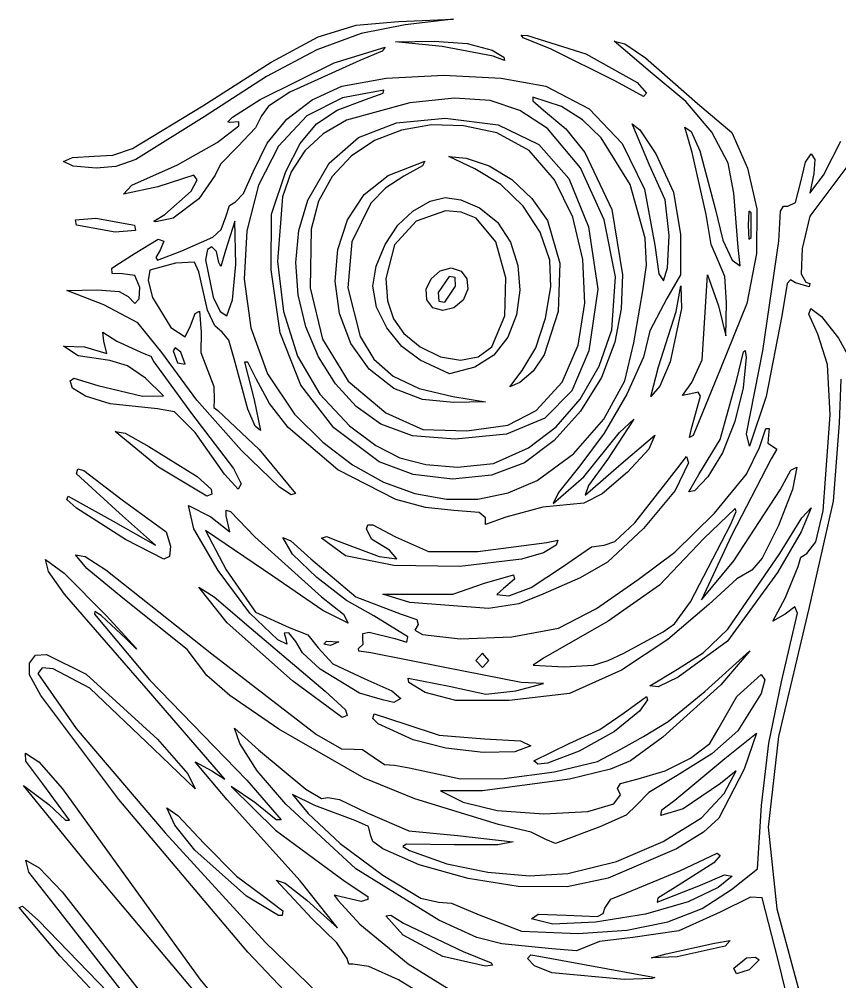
# Model space of a CAD drawing. Extents: x -2 to 143, y -75 to 57.
# Drawn here: x -1.61 to 23.59, y 26.97 to 56.51 of the extents above; entities that cross this region are included whole.
import ezdxf

# ---------------------------------------------------------------- set-up
doc = ezdxf.new("R2010")
doc.units = 0

msp = doc.modelspace()

# ---------------------------------------------------------------- linework, layer by layer
at = {"layer": 'Layer 1'}
for p, q in [((8.739884, 56.324197), (10.040385, 56.444499)), ((10.040385, 56.444499), (11.722495, 56.508513)), ((11.722495, 56.508513), (10.238275, 56.33254)), ((7.564566, 55.964339), (8.739884, 56.324197)), ((10.238275, 56.33254), (8.885635, 56.073011)), ((6.122408, 55.19594), (7.564566, 55.964339)), ((8.885635, 56.073011), (7.530485, 55.572766)), ((9.94175, 55.818253), (11.12912, 55.840491)), ((11.12912, 55.840491), (12.142098, 55.767828)), ((13.864754, 55.94296), (13.803303, 56.016391)), ((13.803303, 56.016391), (13.998375, 56.013472)), ((14.72524, 55.585862), (13.864754, 55.94296)), ((13.998375, 56.013472), (15.792347, 55.449121)), ((17.767505, 54.890439), (16.662525, 55.83773)), ((16.662525, 55.83773), (16.984358, 55.752209)), ((7.530485, 55.572766), (5.986492, 54.74655)), ((8.05904, 55.174521), (9.626152, 55.651684)), ((9.626152, 55.651684), (9.529134, 55.52657)), ((11.37239, 55.67241), (9.94175, 55.818253)), ((12.93907, 55.376031), (11.37239, 55.67241)), ((12.142098, 55.767828), (12.91018, 55.561898)), ((12.91018, 55.561898), (13.266495, 55.344211)), ((16.7042, 54.606), (14.72524, 55.585862)), ((16.984358, 55.752209), (17.621475, 55.325625)), ((9.529134, 55.52657), (8.853062, 55.242307)), ((12.939061, 55.37603), (12.93907, 55.376031)), ((13.28948, 55.24328), (12.939061, 55.37603)), ((13.266495, 55.344211), (13.28948, 55.24328)), ((15.792347, 55.449121), (17.362605, 54.570862)), ((17.621475, 55.325625), (19.217075, 53.91846)), ((4.021385, 53.850019), (6.122408, 55.19594)), ((5.785682, 54.041254), (8.05904, 55.174521)), ((8.853062, 55.242307), (6.699198, 54.273712)), ((5.986492, 54.74655), (4.067325, 53.50911)), ((8.29252, 54.44957), (9.657702, 54.70331)), ((9.657702, 54.70331), (11.425725, 54.787891)), ((11.425725, 54.787891), (13.193748, 54.70331)), ((13.193748, 54.70331), (14.55893, 54.44957)), ((18.856613, 53.984438), (17.767505, 54.890439)), ((7.380009, 54.034293), (8.29252, 54.44957)), ((14.55893, 54.44957), (15.887835, 53.763205)), ((16.7042, 54.605998), (16.7042, 54.606)), ((17.563373, 54.139495), (16.7042, 54.605998)), ((17.362605, 54.570862), (17.651543, 54.239953)), ((6.699198, 54.273712), (6.037984, 53.84345)), ((8.31562, 54.0957), (7.21595, 53.541864)), ((9.58387, 54.3347), (8.31562, 54.0957)), ((9.02102, 54.0455), (9.566055, 54.24365)), ((9.566055, 54.24365), (9.58387, 54.3347)), ((11.754967, 54.084811), (10.3832, 53.9427)), ((12.847237, 54.013987), (11.754967, 54.084811)), ((14.164016, 54.116916), (14.156748, 54.000551)), ((15.043631, 53.82751), (14.164016, 54.116916)), ((17.651543, 54.239953), (17.563373, 54.139495)), ((1.870572, 52.538194), (4.021385, 53.850019)), ((4.941453, 53.501124), (5.785682, 54.041254)), ((6.037984, 53.84345), (5.829342, 53.547537)), ((6.607651, 53.44419), (7.380009, 54.034293)), ((8.152583, 53.721133), (9.02102, 54.0455)), ((10.3832, 53.9427), (8.439137, 53.408125)), ((13.765639, 53.71057), (12.847237, 54.013987)), ((14.156748, 54.000551), (14.493061, 53.72084)), ((15.682095, 53.42432), (15.043631, 53.82751)), ((19.66132, 53.040658), (18.856613, 53.984438)), ((19.217075, 53.91846), (20.271185, 53.035491)), ((4.067325, 53.50911), (1.97099, 52.198906)), ((4.789014, 53.360275), (4.941453, 53.501124)), ((5.829342, 53.547537), (5.645274, 53.171019)), ((7.21595, 53.541864), (6.350208, 52.616748)), ((7.514174, 53.298338), (8.152583, 53.721133)), ((14.6158, 53.1549), (13.765639, 53.71057)), ((14.493061, 53.72084), (15.176386, 53.140418)), ((15.887835, 53.763205), (16.906118, 52.698167)), ((4.464816, 52.729472), (5.126654, 53.241402)), ((4.856987, 53.336407), (4.789014, 53.360275)), ((5.131732, 53.356017), (4.856987, 53.336407)), ((5.126654, 53.241402), (5.131732, 53.356017)), ((5.998795, 52.701784), (6.607651, 53.44419)), ((7.01662, 52.696723), (7.514174, 53.298338)), ((8.439137, 53.408125), (7.719289, 52.994859)), ((8.802995, 52.87755), (9.977048, 53.327653)), ((9.977048, 53.327653), (11.4688, 53.4687)), ((11.047012, 53.265744), (10.126274, 53.108849)), ((12.032383, 53.241804), (11.047012, 53.265744)), ((11.4688, 53.4687), (13.093481, 53.266909)), ((13.0577, 53.0242), (12.032383, 53.241804)), ((13.093481, 53.266909), (14.349925, 52.659134)), ((16.255428, 52.870215), (15.682095, 53.42432)), ((17.749086, 52.030976), (17.210358, 53.296546)), ((17.210358, 53.296546), (17.450118, 53.115279)), ((19.0581, 52.4146), (18.831365, 53.200893)), ((18.831365, 53.200893), (19.021408, 53.058507)), ((5.645274, 53.171019), (5.100764, 52.604273)), ((7.719289, 52.994859), (7.156671, 52.47125)), ((10.126274, 53.108849), (9.294854, 52.78395)), ((14.050642, 52.477903), (13.0577, 53.0242)), ((15.630697, 51.952633), (14.6158, 53.1549)), ((15.176386, 53.140418), (15.758093, 52.421424)), ((17.450118, 53.115279), (17.936311, 52.379862)), ((19.021408, 53.058507), (19.285911, 52.469116)), ((20.160002, 52.090524), (19.66132, 53.040658)), ((20.271185, 53.035491), (20.754973, 51.940511)), ((3.247046, 52.040562), (4.464816, 52.729472)), ((5.100764, 52.604273), (4.564425, 52.055518)), ((5.57679, 51.8296), (5.998795, 52.701784)), ((6.350208, 52.616748), (5.732251, 51.411768)), ((6.57075, 51.8359), (7.01662, 52.696723)), ((7.906682, 52.094597), (8.802995, 52.87755)), ((9.294854, 52.78395), (8.577437, 52.303876)), ((14.349925, 52.659134), (15.266972, 51.623572)), ((17.150211, 51.43744), (16.255428, 52.870215)), ((16.906118, 52.698167), (17.589064, 51.29038)), ((23.08651, 51.721511), (23.618328, 52.761751)), ((24.346169, 52.707002), (23.286199, 51.283522)), ((0.025926, 52.267797), (0.689805, 52.303079)), ((0.689805, 52.303079), (1.264049, 52.334856)), ((1.264049, 52.334856), (1.870572, 52.538194)), ((7.156671, 52.47125), (6.743117, 51.827528)), ((8.577437, 52.303876), (7.998709, 51.681456)), ((12.3778, 51.9192), (11.5797, 52.295063)), ((11.5797, 52.295063), (12.1184, 52.2408)), ((14.831939, 51.579383), (14.050642, 52.477903)), ((15.758093, 52.421424), (16.58592, 50.66766)), ((17.936311, 52.379862), (18.479777, 51.203408)), ((19.4823, 50.5191), (19.0581, 52.4146)), ((19.285911, 52.469116), (19.760486, 50.697773)), ((22.534614, 52.126055), (22.711867, 52.378501)), ((22.711867, 52.378501), (22.820613, 52.206778)), ((0.044362, 51.998505), (-0.250205, 52.137869)), ((-0.250205, 52.137869), (-0.2502, 52.137868)), ((-0.2502, 52.137868), (0.025926, 52.267797)), ((0.752575, 51.94054), (0.044362, 51.998505)), ((1.97099, 52.198906), (1.358055, 51.988409)), ((1.848917, 51.414617), (3.247046, 52.040562)), ((4.564425, 52.055518), (4.399998, 51.722254)), ((7.24815, 50.955), (7.906682, 52.094597)), ((9.71904, 51.7084), (10.845, 52.1524)), ((10.771355, 52.01356), (10.195715, 51.689784)), ((10.845, 52.1524), (10.771355, 52.01356)), ((12.1184, 52.2408), (12.825272, 52.010105)), ((12.825272, 52.010105), (13.513075, 51.585712)), ((18.225885, 50.967385), (17.749086, 52.030976)), ((20.331035, 51.165459), (20.160002, 52.090524)), ((22.388359, 51.519109), (22.534614, 52.126055)), ((22.820613, 52.206778), (22.792847, 51.77626)), ((1.358055, 51.988409), (0.752575, 51.94054)), ((3.750002, 51.72152), (2.643882, 51.368394)), ((3.850459, 51.575767), (3.750002, 51.72152)), ((4.399998, 51.722254), (3.905319, 50.994333)), ((5.276951, 51.160513), (5.57679, 51.8296)), ((6.134353, 50.5253), (6.57075, 51.8359)), ((6.743117, 51.827528), (6.470457, 51.053925)), ((8.984423, 51.133035), (9.71904, 51.7084)), ((13.180106, 51.437328), (12.3778, 51.9192)), ((16.353225, 50.350887), (15.630697, 51.952633)), ((20.754973, 51.940511), (21.042821, 50.692347)), ((22.792847, 51.77626), (22.674503, 51.174019)), ((22.674503, 51.174019), (23.08651, 51.721511)), ((1.590822, 51.144242), (1.848917, 51.414617)), ((3.666509, 51.231935), (3.850459, 51.575767)), ((5.732251, 51.411768), (5.375934, 50.018337)), ((7.998709, 51.681456), (7.583355, 50.929521)), ((10.195715, 51.689784), (9.643184, 51.334427)), ((13.8674, 50.767225), (13.180106, 51.437328)), ((13.513075, 51.585712), (14.125991, 51.010514)), ((15.387151, 50.430525), (14.831939, 51.579383)), ((15.266972, 51.623572), (15.87346, 50.13842)), ((17.614988, 49.785545), (17.150211, 51.43744)), ((22.229078, 50.888382), (22.388359, 51.519109)), ((2.643882, 51.368394), (1.590822, 51.144242)), ((2.85821, 50.5106), (3.666509, 51.231935)), ((5.02443, 50.9091), (5.276951, 51.160513)), ((8.469642, 50.35652), (8.984423, 51.133035)), ((9.643184, 51.334427), (9.190694, 50.867504)), ((17.589064, 51.29038), (17.91196, 49.57577)), ((18.479777, 51.203408), (18.694636, 49.897942)), ((20.464437, 49.505149), (20.331035, 51.165459)), ((23.286199, 51.283522), (22.667568, 50.462776)), ((3.905319, 50.994333), (3.115088, 50.407534)), ((4.849469, 50.79285), (5.02443, 50.9091)), ((6.470457, 51.053925), (6.31515, 49.078)), ((6.972682, 50.027338), (7.24815, 50.955)), ((7.583355, 50.929521), (7.35606, 50.0609)), ((9.190694, 50.867504), (8.606207, 49.674036)), ((10.47381, 50.62087), (11.005105, 50.924873)), ((11.005105, 50.924873), (11.468455, 51.039955)), ((11.468455, 51.039955), (11.945637, 50.970041)), ((11.945637, 50.970041), (12.51843, 50.71906)), ((14.125991, 51.010514), (14.6082, 50.3274)), ((18.349052, 49.871906), (18.225885, 50.967385)), ((21.990228, 50.77605), (22.229078, 50.888382)), ((4.73609, 50.4489), (4.849469, 50.79285)), ((6.12304, 48.8166), (6.134353, 50.5253)), ((10.018071, 50.18843), (10.47381, 50.62087)), ((11.481791, 50.627303), (10.58228, 50.313325)), ((11.959738, 50.589249), (11.481791, 50.627303)), ((12.4262, 50.401), (11.959738, 50.589249)), ((12.51843, 50.71906), (13.080754, 50.276656)), ((14.386994, 49.972809), (13.8674, 50.767225)), ((16.58592, 50.66766), (16.915069, 48.659428)), ((19.64065, 49.596487), (19.4823, 50.5191)), ((19.760486, 50.697773), (19.998578, 49.725135)), ((20.799283, 50.61726), (20.7727, 50.188506)), ((20.8632, 50.57175), (20.799283, 50.61726)), ((20.8632, 49.805262), (20.8632, 50.571751)), ((20.8632, 50.571751), (20.8632, 50.57175)), ((21.042821, 50.692347), (21.026635, 49.318621)), ((21.716279, 49.69255), (21.773458, 50.617677)), ((21.773458, 50.617677), (21.857653, 50.775933)), ((21.857653, 50.775933), (21.990228, 50.77605)), ((0.118932, 50.352512), (0.73935, 50.4008)), ((0.145662, 50.1885), (0.118932, 50.352512)), ((0.73935, 50.4008), (1.92672, 50.18851)), ((2.516466, 50.311713), (2.858197, 50.5106)), ((2.586058, 50.294822), (2.516466, 50.311713)), ((3.115088, 50.407534), (2.586058, 50.294822)), ((2.858197, 50.5106), (2.85821, 50.5106)), ((4.589766, 50.056325), (4.73609, 50.4489)), ((5.010474, 50.312075), (4.72189, 49.4091)), ((5.03997, 48.9841), (5.010474, 50.312075)), ((8.172899, 49.444905), (8.469642, 50.35652)), ((10.58228, 50.313325), (9.909344, 49.580059)), ((13.028841, 49.675508), (12.4262, 50.401)), ((13.080754, 50.276656), (13.474165, 49.668476)), ((14.6082, 50.3274), (14.98958, 49.0183)), ((15.701837, 49.133212), (15.387151, 50.430525)), ((16.701016, 48.607073), (16.353225, 50.350887)), ((22.667568, 50.462776), (22.429987, 49.476802)), ((0.145663, 50.18851), (0.145662, 50.1885)), ((1.333033, 49.97622), (0.145663, 50.18851)), ((1.95345, 50.024513), (1.333033, 49.97622)), ((1.92672, 50.18851), (1.95345, 50.024513)), ((4.3356, 49.8232), (4.589766, 50.056325)), ((5.375934, 50.018337), (5.295114, 48.527871)), ((6.879824, 49.04643), (6.972682, 50.027338)), ((7.35606, 50.0609), (7.318685, 48.265406)), ((9.626369, 49.592387), (10.018071, 50.18843)), ((14.6862, 49.118), (14.386994, 49.972809)), ((15.87346, 50.13842), (16.159743, 48.224643)), ((20.7727, 50.188506), (20.799286, 49.759751)), ((1.94322, 49.3308), (2.650783, 49.763137)), ((2.650783, 49.763137), (2.824871, 49.696355)), ((2.824871, 49.696355), (2.71831, 49.422)), ((3.38104, 49.3986), (4.3356, 49.8232)), ((8.606207, 49.674036), (8.483003, 48.25952)), ((13.333375, 48.575662), (13.028841, 49.675508)), ((13.474165, 49.668476), (13.700323, 48.953265)), ((17.650816, 48.95754), (17.614988, 49.785545)), ((18.295347, 48.877325), (18.349052, 49.871906)), ((18.694636, 49.897942), (18.693967, 48.663252)), ((19.998578, 49.725135), (20.28205, 49.116473)), ((20.799286, 49.759751), (20.8632, 49.805262)), ((21.221539, 46.33444), (21.716279, 49.69255)), ((2.71831, 49.422), (2.580023, 49.190897)), ((2.634708, 49.1103), (3.38104, 49.3986)), ((4.165189, 49.441522), (4.10358, 49.1262)), ((4.302509, 49.522075), (4.165189, 49.441522)), ((4.444282, 49.382841), (4.302509, 49.522075)), ((4.51925, 49.0388), (4.444282, 49.382841)), ((4.72189, 49.4091), (4.583813, 48.917988)), ((8.092398, 48.464237), (8.172899, 49.444905)), ((9.352153, 48.933468), (9.626369, 49.592387)), ((9.909344, 49.580059), (9.64466, 48.5485)), ((17.91196, 49.57577), (18.029285, 48.697065)), ((19.8638, 49.0683), (19.64065, 49.596487)), ((20.527466, 48.937404), (20.464437, 49.505149)), ((22.429987, 49.476802), (22.400528, 48.690831)), ((1.46829, 49.0169), (1.94322, 49.3308)), ((2.580023, 49.190897), (2.634708, 49.1103)), ((3.773223, 49.053885), (3.188529, 49.022093)), ((3.905684, 48.75453), (3.773223, 49.053885)), ((4.10358, 49.1262), (4.34698, 47.974057)), ((6.31515, 49.078), (6.503175, 47.533283)), ((6.957689, 48.048691), (6.879824, 49.04643)), ((14.715973, 48.292047), (14.6862, 49.118)), ((15.761556, 47.78933), (15.701837, 49.133212)), ((20.054032, 48.611146), (19.8638, 49.0683)), ((20.28205, 49.116473), (20.527466, 48.937404)), ((21.026635, 49.318621), (20.737707, 47.785641)), ((1.23227, 48.8713), (1.46829, 49.0169)), ((1.243285, 48.700712), (1.23227, 48.8713)), ((2.395572, 48.809421), (2.347243, 48.484628)), ((3.188529, 49.022093), (2.395572, 48.809421)), ((4.166535, 47.583275), (3.905684, 48.75453)), ((4.583813, 48.917988), (4.51925, 49.0388)), ((4.936444, 47.891774), (5.03997, 48.9841)), ((5.03997, 48.9841), (5.03997, 48.9841)), ((6.401669, 46.888264), (6.12304, 48.8166)), ((9.24887, 48.3124), (9.352153, 48.933468)), ((11.042137, 48.545212), (11.31307, 48.781789)), ((11.31307, 48.781789), (11.6541, 48.8746)), ((11.6541, 48.8746), (11.957401, 48.780277)), ((11.957401, 48.780277), (12.135, 48.540716)), ((13.700323, 48.953265), (13.760886, 48.189772)), ((14.98958, 49.0183), (14.939137, 47.53925)), ((17.536771, 48.17089), (17.650816, 48.95754)), ((18.172919, 48.474981), (18.295347, 48.877325)), ((1.55877, 48.6925), (1.243285, 48.700712)), ((1.939981, 48.64508), (1.55877, 48.6925)), ((2.088911, 48.272338), (1.939981, 48.64508)), ((2.347243, 48.484628), (2.480063, 47.972547)), ((5.295114, 48.527871), (5.503647, 47.031783)), ((8.226341, 47.480565), (8.092398, 48.464237)), ((9.64466, 48.5485), (9.699106, 47.861616)), ((10.889311, 48.227655), (11.042137, 48.545212)), ((11.593005, 48.6079), (11.258362, 48.119464)), ((11.772219, 48.578958), (11.593005, 48.6079)), ((11.7909, 48.3157), (11.772219, 48.578958)), ((12.135, 48.540716), (12.162963, 48.221028)), ((13.303447, 47.402411), (13.333375, 48.575662)), ((16.5917, 46.9786), (16.701016, 48.607073)), ((16.915069, 48.659428), (16.873431, 47.62235)), ((18.029285, 48.697065), (18.172919, 48.474981)), ((18.693967, 48.663252), (18.274834, 47.932532)), ((19.439677, 47.347758), (19.525392, 48.658859)), ((19.525392, 48.658859), (19.866287, 47.709555)), ((20.11366, 47.807471), (20.054032, 48.611146)), ((22.079503, 48.505063), (21.972141, 48.399827)), ((22.231437, 48.417811), (22.079503, 48.505063)), ((22.400528, 48.690831), (22.544626, 48.436572)), ((-0.151181, 48.183), (0.788824, 48.2003)), ((0.989106, 47.7432), (-0.151181, 48.183)), ((0.788824, 48.2003), (1.452703, 48.148181)), ((2.071398, 47.924338), (2.088911, 48.272338)), ((7.318685, 48.265406), (7.703196, 46.69165)), ((8.483003, 48.25952), (8.86183, 46.7741)), ((9.362579, 47.674592), (9.24887, 48.3124)), ((10.9026, 47.8919), (10.889311, 48.227655)), ((11.456257, 47.827264), (11.7909, 48.315701)), ((11.7909, 48.315701), (11.7909, 48.3157)), ((12.162963, 48.221028), (12.017358, 47.886325)), ((13.760886, 48.189772), (13.657512, 47.436744)), ((14.555612, 47.335125), (14.715973, 48.292047)), ((16.159743, 48.224643), (15.88196, 46.32825)), ((17.26201, 46.57513), (17.536771, 48.17089)), ((18.5635, 47.5407), (18.7024, 48.3271)), ((18.7024, 48.3271), (18.7251, 47.6335)), ((21.972141, 48.399827), (21.805375, 47.408781)), ((22.644566, 48.295866), (22.231437, 48.417811)), ((22.544626, 48.436572), (22.667659, 48.395239)), ((22.667659, 48.395239), (22.644566, 48.295866)), ((1.452703, 48.148181), (1.728829, 47.998592)), ((1.728829, 47.998592), (1.940489, 47.779595)), ((1.940489, 47.779595), (2.071398, 47.924338)), ((2.480063, 47.972547), (3.045787, 47.046391)), ((4.34698, 47.974057), (4.56309, 47.539037)), ((4.763795, 47.40259), (4.936444, 47.891774)), ((7.194389, 47.070538), (6.957689, 48.048691)), ((9.699106, 47.861616), (9.877481, 47.313625)), ((10.902668, 47.891905), (10.9026, 47.8919)), ((11.094413, 47.652608), (10.902668, 47.891905)), ((11.258362, 48.119464), (11.277043, 47.856206)), ((12.017358, 47.886325), (11.73033, 47.649425)), ((18.274834, 47.932532), (17.758238, 46.947046)), ((2.032523, 47.192104), (0.989106, 47.7432)), ((4.398932, 47.100637), (4.166535, 47.583275)), ((9.673047, 47.035537), (9.362579, 47.674592)), ((11.396491, 47.57165), (11.094413, 47.652608)), ((11.277043, 47.856206), (11.456257, 47.827264)), ((11.73033, 47.649425), (11.396491, 47.57165)), ((15.551867, 46.500761), (15.761556, 47.78933)), ((16.873431, 47.62235), (16.684071, 46.59661)), ((18.7251, 47.6335), (18.374989, 45.998141)), ((19.866287, 47.709555), (20.09423, 46.794051)), ((20.737707, 47.785641), (19.931276, 45.808601)), ((20.09423, 46.794051), (20.11366, 47.807471)), ((22.640783, 47.452669), (22.704937, 47.627975)), ((22.704937, 47.627975), (23.032023, 47.379944)), ((3.645379, 47.10114), (3.786852, 47.475459)), ((3.786852, 47.475459), (3.923543, 47.547336)), ((3.923543, 47.547336), (3.975411, 46.906158)), ((4.56309, 47.539037), (4.763795, 47.40259)), ((6.503175, 47.533283), (6.938213, 46.171762)), ((8.572932, 46.559936), (8.226341, 47.480565)), ((9.877481, 47.313625), (10.202341, 46.859616)), ((12.9027, 46.4567), (13.303447, 47.402411)), ((13.657512, 47.436744), (13.39186, 46.752928)), ((14.248645, 46.421516), (14.555612, 47.335125)), ((14.939137, 47.53925), (14.511577, 46.211475)), ((18.0174, 45.8435), (18.5635, 47.5407)), ((19.359839, 46.057685), (19.439677, 47.347758)), ((21.805375, 47.408781), (21.323957, 44.928658)), ((22.9102, 46.8409), (22.640783, 47.452669)), ((23.032023, 47.379944), (23.5514, 46.7217)), ((2.76336, 46.282232), (2.032523, 47.192104)), ((3.045787, 47.046391), (3.486385, 46.755619)), ((3.486385, 46.755619), (3.645379, 47.10114)), ((4.61605, 46.9036), (4.398932, 47.100637)), ((5.503647, 47.031783), (6.015391, 45.621488)), ((7.578036, 46.148386), (7.194389, 47.070538)), ((10.134284, 46.467189), (9.673047, 47.035537)), ((16.199431, 45.864561), (16.5917, 46.9786)), ((0.990031, 46.62925), (0.951834, 46.902402)), ((0.951834, 46.902402), (1.385071, 46.62925)), ((3.975411, 46.906158), (3.96949, 46.281501)), ((4.822925, 46.662337), (4.61605, 46.9036)), ((7.038539, 45.281387), (6.401669, 46.888264)), ((7.703196, 46.69165), (8.487055, 45.395019)), ((8.86183, 46.7741), (9.281914, 46.075017)), ((10.202341, 46.859616), (10.69624, 46.45468)), ((13.39186, 46.752928), (12.965588, 46.197071)), ((17.758238, 46.947046), (17.558709, 46.131603)), ((23.216916, 45.913722), (22.9102, 46.8409)), ((23.5514, 46.7217), (24.58544, 44.822698)), ((0.193785, 46.172425), (-0.250129, 46.4758)), ((-0.250129, 46.4758), (0.391726, 46.450258)), ((0.391726, 46.450258), (1.07815, 46.2466)), ((1.07815, 46.2466), (0.990031, 46.62925)), ((1.385071, 46.62925), (2.216606, 46.2466)), ((3.177936, 46.42085), (3.1141, 46.3269)), ((3.34828, 46.294), (3.177936, 46.42085)), ((4.99023, 46.0823), (4.822925, 46.662337)), ((9.130374, 45.768398), (8.572932, 46.559936)), ((10.7003, 46.0415), (10.134284, 46.467189)), ((10.69624, 46.45468), (11.321347, 46.145608)), ((12.482425, 46.146666), (12.90267, 46.45669)), ((12.90267, 46.45669), (12.9027, 46.4567)), ((13.8386, 45.7255), (14.248645, 46.421516)), ((15.058329, 45.36939), (15.551867, 46.500761)), ((16.684071, 46.59661), (16.266555, 45.509095)), ((16.986568, 45.41428), (17.26201, 46.57513)), ((1.17358, 46.0306), (0.193785, 46.172425)), ((2.216606, 46.2466), (2.431169, 46.171651)), ((2.431169, 46.171651), (2.520412, 45.991453)), ((3.845564, 44.815959), (2.76336, 46.282232)), ((3.1141, 46.3269), (3.247626, 45.959902)), ((3.480207, 45.921756), (3.34828, 46.294)), ((3.34828, 46.294), (3.34828, 46.294)), ((3.96949, 46.281501), (4.176022, 45.713148)), ((6.938213, 46.171762), (7.616539, 45.001886)), ((8.096742, 45.318652), (7.578036, 46.148386)), ((11.321347, 46.145608), (11.936029, 46.042955)), ((11.936029, 46.042955), (12.482425, 46.146666)), ((12.965588, 46.197071), (12.380355, 45.82792)), ((14.511577, 46.211475), (14.173471, 45.704698)), ((15.88196, 46.32825), (15.358738, 45.102134)), ((17.558709, 46.131603), (17.047242, 45.001187)), ((20.431503, 45.451332), (20.634758, 46.301778)), ((20.711132, 46.122107), (20.625333, 45.193462)), ((20.634758, 46.301778), (20.688214, 46.339287)), ((20.688214, 46.339287), (20.711132, 46.122107)), ((20.7268, 43.7879), (21.221539, 46.33444)), ((1.713243, 45.86965), (1.17358, 46.0306)), ((2.26201, 45.487), (1.713243, 45.86965)), ((2.520412, 45.991453), (3.675302, 44.403723)), ((3.247626, 45.959902), (3.480207, 45.921756)), ((5.405574, 44.543287), (4.99023, 46.0823)), ((5.405027, 45.987341), (5.30297, 45.982625)), ((5.30297, 45.982625), (5.59939, 44.8262)), ((5.66115, 45.4754), (5.405027, 45.987341)), ((9.281914, 46.075017), (9.871707, 45.550787)), ((10.700265, 46.041493), (10.7003, 46.0415)), ((11.605339, 45.62221), (10.700265, 46.041493)), ((12.380355, 45.82792), (11.605339, 45.62221)), ((15.61325, 44.849812), (16.199431, 45.864561)), ((17.79024, 44.93263), (18.017379, 45.843499)), ((18.017379, 45.843499), (18.0174, 45.8435)), ((18.374989, 45.998141), (18.061284, 45.247794)), ((19.04466, 45.357048), (19.359839, 46.057685)), ((19.931276, 45.808601), (19.089662, 43.728131)), ((23.298725, 44.366872), (23.216916, 45.913722)), ((-0.045416, 45.409814), (0.061112, 45.496437)), ((0.061112, 45.496437), (0.801557, 45.264)), ((4.176022, 45.713148), (4.366606, 45.232913)), ((6.015391, 45.621488), (6.8442, 44.3884)), ((9.89687, 45.172), (9.130374, 45.768398)), ((9.871707, 45.550787), (10.66813, 45.177514)), ((13.455737, 45.230125), (13.8386, 45.7255)), ((14.173471, 45.704698), (13.7616, 45.3562)), ((13.8386, 45.7255), (13.8386, 45.7255)), ((16.266555, 45.509095), (15.625409, 44.477176)), ((0.026288, 45.1882), (-0.045416, 45.409814)), ((0.801557, 45.264), (2.16774, 44.9395)), ((2.81726, 44.9465), (2.26201, 45.487)), ((4.366606, 45.232913), (4.37702, 44.834602)), ((6.072883, 44.709843), (5.66115, 45.4754)), ((8.048591, 43.969467), (7.038539, 45.281387)), ((8.738619, 44.617751), (8.096742, 45.318652)), ((8.487055, 45.395019), (9.64772, 44.4309)), ((13.7616, 45.3562), (13.455737, 45.230125)), ((14.2665, 44.4971), (15.058329, 45.36939)), ((16.337576, 44.234653), (16.986568, 45.41428)), ((18.061284, 45.247794), (17.79024, 44.93263)), ((18.762959, 44.954923), (19.04466, 45.357048)), ((19.916104, 43.609303), (20.431503, 45.451332)), ((23.620706, 45.458189), (23.5686, 44.1131)), ((0.423714, 44.942783), (0.026288, 45.1882)), ((1.175278, 44.709187), (0.423714, 44.942783)), ((2.16774, 44.9395), (2.81726, 44.9465)), ((7.616539, 45.001886), (8.53443, 44.0321)), ((10.772136, 44.837601), (9.89687, 45.172)), ((9.89687, 45.172), (9.89687, 45.172)), ((10.66813, 45.177514), (11.7081, 44.9313)), ((11.7081, 44.9313), (12.7121, 44.768256)), ((15.358738, 45.102134), (14.527732, 44.259881)), ((17.047242, 45.001187), (16.353634, 43.806285)), ((19.01904, 45.0082), (18.762959, 44.954923)), ((19.235835, 45.058572), (19.01904, 45.0082)), ((19.038, 43.9471), (19.310564, 44.937415)), ((19.310564, 44.937415), (19.235835, 45.058572)), ((20.625333, 45.193462), (20.365096, 44.16252)), ((21.323957, 44.928658), (20.817788, 43.399641)), ((2.62859, 44.5502), (1.175278, 44.709187)), ((5.20976, 43.271323), (3.845564, 44.815959)), ((4.37702, 44.834602), (4.36065, 44.594498)), ((5.59939, 44.8262), (5.79988, 43.8898)), ((6.65119, 43.973703), (6.072883, 44.709843)), ((9.49178, 44.0821), (8.738619, 44.617751)), ((11.722621, 44.741107), (10.772136, 44.837601)), ((12.7121, 44.768256), (11.722621, 44.741107)), ((14.874669, 43.993033), (15.61325, 44.849812)), ((3.156239, 44.458188), (2.62859, 44.5502)), ((3.79191, 43.827), (3.156239, 44.458188)), ((3.675302, 44.403723), (4.972388, 42.723715)), ((4.36065, 44.594498), (4.48684, 44.494632)), ((4.48684, 44.494632), (5.757297, 43.307347)), ((5.636589, 44.021286), (5.405574, 44.543287)), ((6.8442, 44.3884), (7.71232, 43.526946)), ((9.64772, 44.4309), (10.786865, 43.919812)), ((13.39885, 44.04955), (14.2665, 44.4971)), ((14.2665, 44.4971), (14.2665, 44.4971)), ((15.625409, 44.477176), (14.819651, 43.579547)), ((23.07874, 41.419337), (23.298725, 44.366872)), ((5.79988, 43.8898), (5.636589, 44.021286)), ((8.53443, 44.0321), (9.338424, 43.427161)), ((10.469498, 43.721712), (9.49178, 44.0821)), ((9.49178, 44.0821), (9.49178, 44.0821)), ((12.1361, 43.8762), (13.39885, 44.04955)), ((14.527732, 44.259881), (13.347951, 43.774451)), ((15.409091, 43.170062), (16.337576, 44.234653)), ((17.264587, 44.238093), (16.459216, 42.992073)), ((16.828249, 43.824416), (17.264587, 44.238093)), ((20.365096, 44.16252), (19.983891, 43.19581)), ((23.5686, 44.1131), (23.381902, 41.720182)), ((2.66883, 42.756), (1.33304, 43.8542)), ((1.33304, 43.8542), (1.638232, 43.805245)), ((1.638232, 43.805245), (2.37199, 43.390836)), ((4.6879, 42.543), (3.79191, 43.827)), ((8.173042, 42.67925), (6.65119, 43.973703)), ((9.44677, 42.926), (8.048591, 43.969467)), ((10.786865, 43.919812), (12.1361, 43.8762)), ((13.347951, 43.774451), (11.7784, 43.6188)), ((14.0252, 43.3529), (14.874669, 43.993033)), ((16.353634, 43.806285), (15.607678, 42.797386)), ((15.730308, 42.468481), (16.828249, 43.824416)), ((16.870173, 42.865988), (17.911983, 43.740664)), ((17.911983, 43.740664), (17.723571, 43.316038)), ((18.974196, 43.670624), (19.038032, 43.947128)), ((19.089662, 43.728131), (18.974196, 43.670624)), ((19.038032, 43.947128), (19.038, 43.9471)), ((20.817788, 43.399641), (20.726788, 43.787908)), ((20.726788, 43.787908), (20.7268, 43.7879)), ((21.122621, 43.365434), (21.318251, 43.945594)), ((21.318251, 43.945594), (21.424548, 43.944413)), ((21.396021, 43.739522), (21.382259, 43.495894)), ((21.424548, 43.944413), (21.396021, 43.739522)), ((7.71232, 43.526946), (8.627831, 42.830977)), ((11.7784, 43.6188), (10.469498, 43.721712)), ((14.819651, 43.579547), (13.9083, 42.8949)), ((19.255693, 42.535642), (19.916104, 43.609303)), ((21.382259, 43.495894), (21.527907, 43.399653)), ((2.37199, 43.390836), (3.85621, 42.4753)), ((6.378446, 42.150769), (5.20976, 43.271323)), ((5.757297, 43.307347), (6.87412, 41.956742)), ((9.338424, 43.427161), (10.080827, 43.044138)), ((12.952362, 42.8758), (14.0252, 43.3529)), ((14.0252, 43.3529), (14.0252, 43.3529)), ((14.29517, 42.35432), (15.409091, 43.170062)), ((17.723571, 43.316038), (17.069538, 42.609387)), ((19.983891, 43.19581), (19.535192, 42.459867)), ((20.721428, 42.540615), (21.122621, 43.365434)), ((21.654686, 43.313424), (21.480887, 43.016408)), ((21.527907, 43.399653), (21.654686, 43.313424)), ((10.490411, 42.532917), (9.44677, 42.926)), ((10.080827, 43.044138), (10.878525, 42.83832)), ((10.878525, 42.83832), (11.8484, 42.765)), ((11.8484, 42.765), (12.952362, 42.8758)), ((13.9083, 42.8949), (12.891732, 42.516177)), ((15.767482, 41.89809), (16.870173, 42.865988)), ((16.459216, 42.992073), (15.868415, 42.193676)), ((18.945816, 42.891441), (18.530952, 42.042759)), ((18.619972, 42.736575), (18.879853, 43.09017)), ((18.879853, 43.09017), (18.945816, 42.891441)), ((21.480887, 43.016408), (20.264877, 40.662188)), ((0.145662, 42.5505), (0.187812, 42.704763)), ((1.470581, 41.346054), (0.145662, 42.5505)), ((0.187812, 42.704763), (0.375269, 42.658374)), ((0.375269, 42.658374), (1.552152, 41.757165)), ((4.15305, 41.8679), (2.66883, 42.756)), ((2.66883, 42.756), (2.66883, 42.756)), ((5.106982, 42.085653), (4.687895, 42.543022)), ((4.687895, 42.543022), (4.6879, 42.543)), ((4.972388, 42.723715), (5.198556, 42.252487)), ((9.957736, 41.771197), (8.173042, 42.67925)), ((8.627831, 42.830977), (9.576074, 42.30449)), ((15.607678, 42.797386), (14.951056, 41.985389)), ((17.069538, 42.609387), (16.290954, 41.946715)), ((17.298527, 41.056307), (18.619972, 42.736575)), ((21.754084, 42.062548), (22.084275, 42.672759)), ((22.084275, 42.672759), (22.272898, 42.756296)), ((22.272898, 42.756296), (22.135829, 42.078563)), ((3.85621, 42.4753), (4.28165, 42.084412)), ((5.198556, 42.252487), (5.106982, 42.085653)), ((9.576074, 42.30449), (10.542389, 41.951487)), ((11.695584, 42.395913), (10.490411, 42.532917)), ((12.891732, 42.516177), (11.695584, 42.395913)), ((13.403182, 41.973374), (14.2952, 42.3543)), ((14.2952, 42.3543), (14.29517, 42.35432)), ((14.786069, 41.647656), (15.730308, 42.468481)), ((18.9516, 42.0041), (19.255693, 42.535642)), ((19.535192, 42.459867), (19.125423, 42.036126)), ((19.742037, 41.345881), (20.721428, 42.540615)), ((4.28165, 42.084412), (4.298808, 41.92938)), ((6.740254, 41.906537), (6.378446, 42.150769)), ((6.87412, 41.956742), (6.740254, 41.906537)), ((10.542389, 41.951487), (11.512118, 41.775967)), ((12.470602, 41.78193), (13.403182, 41.973374)), ((14.951056, 41.985389), (14.786069, 41.647656)), ((15.868415, 42.193676), (15.767482, 41.89809)), ((18.530952, 42.042759), (17.561584, 40.881267)), ((19.125423, 42.036126), (18.951599, 42.004105)), ((18.951599, 42.004105), (18.9516, 42.0041)), ((20.334354, 39.884248), (21.754084, 42.062548)), ((22.135829, 42.078563), (21.704621, 40.974615)), ((-0.154302, 41.770939), (-0.106177, 41.8667)), ((0.144739, 41.501038), (-0.154302, 41.770939)), ((-0.106177, 41.8667), (1.273653, 41.100774)), ((1.552152, 41.757165), (2.895572, 40.771679)), ((4.298808, 41.92938), (4.15305, 41.8679)), ((10.864595, 41.518057), (9.957736, 41.771197)), ((11.512118, 41.775967), (12.470602, 41.78193)), ((16.290954, 41.946715), (15.728893, 41.654024)), ((23.381902, 41.720182), (22.634666, 38.42446)), ((1.64625, 40.5431), (0.144739, 41.501038)), ((3.752718, 40.867311), (3.58364, 41.5833)), ((3.58364, 41.5833), (4.27164, 41.2332)), ((4.742, 41.264), (4.739255, 41.436534)), ((4.739255, 41.436534), (4.87282, 41.396425)), ((4.87282, 41.396425), (5.62335, 40.6242)), ((11.7363, 41.4287), (10.864595, 41.518057)), ((12.508287, 41.370162), (11.7363, 41.4287)), ((12.712, 41.2097), (12.508287, 41.370162)), ((14.465193, 41.530172), (13.336813, 41.222739)), ((15.728893, 41.654024), (14.465193, 41.530172)), ((20.377315, 41.490687), (19.418434, 40.570379)), ((20.236007, 40.990686), (20.409365, 41.400325)), ((20.409365, 41.400325), (20.377315, 41.490687)), ((22.705664, 41.511529), (22.398938, 40.772036)), ((22.425783, 41.202537), (22.705664, 41.511529)), ((22.848705, 40.471034), (23.07874, 41.419337)), ((1.273653, 41.100774), (2.572245, 40.365935)), ((2.572245, 40.365935), (1.470581, 41.346054)), ((4.27164, 41.2332), (4.85829, 40.7709)), ((4.85829, 40.7709), (4.742, 41.264)), ((13.336813, 41.222739), (12.709953, 41.004499)), ((12.709953, 41.004499), (12.71205, 41.209664)), ((12.71205, 41.209664), (12.712, 41.2097)), ((18.520728, 40.146994), (19.742037, 41.345881)), ((21.752917, 40.114699), (22.425783, 41.202537)), ((2.895572, 40.771679), (3.029291, 40.333686)), ((4.498692, 39.591359), (3.752718, 40.867311)), ((6.17634, 39.4108), (4.10358, 40.8189)), ((4.10358, 40.8189), (4.743568, 39.604265)), ((9.050972, 40.865732), (9.09603, 40.986315)), ((9.211044, 40.552654), (9.050972, 40.865732)), ((9.09603, 40.986315), (9.245807, 40.990238)), ((9.245807, 40.990238), (9.94715, 40.624519)), ((17.561584, 40.881267), (16.450544, 39.843402)), ((16.677454, 40.480323), (17.298527, 41.056307)), ((19.000998, 38.628623), (20.236007, 40.990686)), ((21.704621, 40.974615), (21.210499, 39.971077)), ((22.398938, 40.772036), (21.673967, 39.53165)), ((1.646251, 40.543156), (1.64625, 40.5431)), ((2.8322, 39.937672), (1.646251, 40.543156)), ((5.62335, 40.6242), (7.67235, 38.77536)), ((6.782491, 40.091293), (6.478328, 40.599195)), ((6.478328, 40.599195), (6.733274, 40.500357)), ((6.733274, 40.500357), (7.346228, 39.942167)), ((7.6657, 40.5817), (7.825563, 40.633395)), ((8.40781, 40.0399), (7.6657, 40.5817)), ((7.825563, 40.633395), (8.209913, 40.475155)), ((8.209913, 40.475155), (9.446763, 40.021218)), ((9.755257, 40.213839), (9.211044, 40.552654)), ((9.94715, 40.624519), (10.961022, 40.176387)), ((14.59205, 40.446124), (14.928383, 40.519032)), ((14.928383, 40.519032), (14.88194, 40.366704)), ((16.355272, 40.365675), (16.677454, 40.480323)), ((19.418434, 40.570379), (18.055234, 39.136459)), ((20.264877, 40.662188), (19.345625, 38.691218)), ((3.029291, 40.333686), (2.998602, 40.018936)), ((9.98004, 39.946804), (9.755257, 40.213839)), ((12.47032, 40.175118), (14.59205, 40.446124)), ((14.88194, 40.366704), (14.490436, 40.127656)), ((15.076162, 39.705758), (15.96284, 40.318498)), ((15.96284, 40.318498), (16.355272, 40.365675)), ((22.57951, 40.114662), (22.848705, 40.471034)), ((-0.712576, 39.562076), (-0.802385, 39.923714)), ((-0.802385, 39.923714), (-0.230489, 39.508741)), ((0.462712, 39.648263), (0.119981, 40.0687)), ((0.119981, 40.0687), (0.41421, 40.020382)), ((0.41421, 40.020382), (1.051698, 39.612481)), ((2.998602, 40.018936), (2.8322, 39.937672)), ((7.522585, 39.374316), (6.782491, 40.091293)), ((7.346228, 39.942167), (8.730072, 38.780638)), ((8.40781, 40.039869), (8.40781, 40.0399)), ((9.890908, 39.738825), (8.40781, 40.039869)), ((9.446763, 40.021218), (9.98004, 39.946804)), ((10.961022, 40.176387), (12.47032, 40.175118)), ((13.809252, 39.936636), (11.918482, 39.715878)), ((14.490436, 40.127656), (13.809252, 39.936636)), ((17.393781, 39.309714), (18.520728, 40.146994)), ((19.345625, 38.691218), (20.334354, 39.884248)), ((20.150146, 37.784097), (21.752917, 40.114699)), ((21.210499, 39.971077), (20.884688, 39.594576)), ((22.309986, 39.706202), (22.389159, 39.994677)), ((22.389159, 39.994677), (22.57951, 40.114662)), ((1.56679, 38.7407), (0.462712, 39.648263)), ((1.051698, 39.612481), (4.301471, 37.03153)), ((5.472361, 38.280697), (4.498692, 39.591359)), ((4.743568, 39.604265), (5.63953, 38.31265)), ((11.918482, 39.715878), (9.890908, 39.738825)), ((14.114625, 39.062001), (15.076162, 39.705758)), ((16.450544, 39.843402), (15.610666, 39.365601)), ((20.884688, 39.594576), (20.42742, 39.334078)), ((21.914195, 38.740923), (22.309986, 39.706202)), ((-0.227349, 38.862383), (-0.712576, 39.562076)), ((-0.230489, 39.508741), (1.053855, 38.210114)), ((7.709938, 38.358505), (6.17634, 39.4108)), ((8.440018, 38.670001), (7.522585, 39.374316)), ((12.677907, 39.199348), (13.571707, 39.456809)), ((13.598643, 39.322248), (13.256312, 39.037192)), ((13.571707, 39.456809), (13.598643, 39.322248)), ((15.610666, 39.365601), (14.466006, 38.857245)), ((16.119101, 38.423776), (17.393781, 39.309714)), ((20.42742, 39.334078), (19.567258, 38.544166)), ((21.673967, 39.53165), (20.140964, 37.418219)), ((4.776744, 37.982588), (3.90568, 39.072)), ((3.90568, 39.072), (4.376316, 38.77693)), ((11.702947, 38.863985), (12.677907, 39.199348)), ((13.256312, 39.037192), (13.060493, 38.851945)), ((13.421992, 38.807313), (14.114625, 39.062001)), ((18.055234, 39.136459), (16.478711, 38.031346)), ((2.362135, 35.898324), (-0.227349, 38.862383)), ((3.541359, 37.1594), (1.56679, 38.7407)), ((4.376316, 38.77693), (5.50785, 37.8113)), ((7.67235, 38.77536), (8.345166, 38.244054)), ((8.730072, 38.780638), (10.116338, 38.243567)), ((9.557001, 38.859906), (10.584367, 38.863969)), ((10.3843, 38.602325), (9.557001, 38.859906)), ((10.584367, 38.863969), (11.702947, 38.863985)), ((13.060493, 38.851945), (13.421992, 38.807313)), ((14.466006, 38.857245), (13.73405, 38.566611)), ((21.531825, 38.036621), (21.914195, 38.740923)), ((9.276198, 38.200085), (8.440018, 38.670001)), ((10.384296, 38.602322), (10.3843, 38.602325)), ((12.79991, 38.42663), (10.384296, 38.602322)), ((13.73405, 38.566611), (12.79991, 38.42663)), ((14.945281, 37.821534), (16.119101, 38.423776)), ((19.567258, 38.544166), (18.305064, 37.472343)), ((18.508733, 37.949164), (19.000998, 38.628623)), ((22.634666, 38.42446), (21.711493, 34.489708)), ((22.207107, 38.478172), (21.914195, 38.253189)), ((22.290111, 38.283403), (22.207107, 38.478172)), ((0.712664, 38.328208), (0.698817, 38.253187)), ((0.698817, 38.253187), (2.3903, 36.237442)), ((0.900508, 38.208701), (0.712664, 38.328208)), ((1.67063, 37.486698), (0.900508, 38.208701)), ((1.053855, 38.210114), (1.974104, 37.202355)), ((6.324525, 37.460574), (5.472361, 38.280697)), ((5.63953, 38.31265), (6.67885, 37.842782)), ((8.486411, 37.971943), (7.709938, 38.358505)), ((8.345166, 38.244054), (8.486411, 37.971943)), ((10.323948, 37.555761), (9.276198, 38.200085)), ((10.116338, 38.243567), (10.593787, 38.085912)), ((21.914195, 38.253189), (21.531825, 38.036621)), ((21.801337, 36.172719), (22.290111, 38.283403)), ((6.77517, 36.2019), (4.776744, 37.982588)), ((6.67885, 37.842782), (7.247495, 37.61542)), ((10.637121, 37.926773), (10.541196, 37.752282)), ((10.593787, 38.085912), (10.637121, 37.926773)), ((13.52118, 37.553178), (14.945281, 37.821534)), ((16.478711, 38.031346), (14.493114, 36.901159)), ((18.164077, 37.705736), (18.508733, 37.949164)), ((5.50785, 37.8113), (7.7812, 35.88718)), ((6.663521, 37.673875), (6.528629, 37.66596)), ((6.528629, 37.66596), (6.573612, 37.493254)), ((6.87843, 37.4118), (6.663521, 37.673875)), ((7.247495, 37.61542), (7.569381, 37.212803)), ((8.94158, 37.505441), (8.944211, 37.651294)), ((8.944211, 37.651294), (9.139269, 37.698065)), ((9.139269, 37.698065), (9.91915, 37.496141)), ((10.28762, 37.391522), (10.323948, 37.555761)), ((10.541196, 37.752282), (10.774653, 37.620269)), ((10.774653, 37.620269), (11.933489, 37.490914)), ((11.933489, 37.490914), (13.52118, 37.553178)), ((17.560487, 37.37724), (18.164077, 37.705736)), ((19.393087, 37.062667), (20.150146, 37.784097)), ((1.985452, 37.171144), (1.67063, 37.486698)), ((6.60747, 37.33119), (6.324525, 37.460574)), ((6.573612, 37.493254), (6.60747, 37.33119)), ((7.089037, 37.062719), (6.87843, 37.4118)), ((7.740619, 37.328868), (7.82649, 37.4173)), ((7.946052, 37.284988), (7.740619, 37.328868)), ((7.82649, 37.4173), (8.20579, 37.40001)), ((7.82649, 37.4173), (7.82649, 37.4173)), ((8.20579, 37.40001), (7.946052, 37.284988)), ((8.804837, 37.194236), (8.947554, 37.331404)), ((8.947554, 37.331404), (8.94158, 37.505441)), ((9.91915, 37.496141), (10.28762, 37.391522)), ((18.305064, 37.472343), (16.881208, 36.534066)), ((16.954247, 37.048745), (17.560487, 37.37724)), ((20.140964, 37.418219), (18.623113, 36.314619)), ((-1.30245, 36.7454), (-1.115933, 36.985475)), ((-1.115933, 36.985475), (-0.779298, 37.012499)), ((-0.779298, 37.012499), (0.44251, 36.408436)), ((1.974104, 37.202355), (1.985452, 37.171144)), ((4.14591, 36.3674), (3.541359, 37.1594)), ((4.301471, 37.03153), (7.513383, 34.549612)), ((7.634227, 36.560225), (7.089037, 37.062719)), ((7.569381, 37.212803), (8.015828, 36.72862)), ((8.814507, 37.110821), (8.804837, 37.194236)), ((9.186859, 37.066033), (8.814507, 37.110821)), ((11.462659, 36.612284), (9.186859, 37.066033)), ((12.613094, 37.048745), (12.415198, 36.829748)), ((12.81099, 36.829748), (12.613094, 37.048745)), ((16.47206, 36.829748), (16.954247, 37.048745)), ((18.601577, 36.565059), (19.393087, 37.062667)), ((19.440505, 35.87423), (20.825775, 37.12502)), ((20.825775, 37.12502), (19.935244, 36.08391)), ((-1.297356, 36.388884), (-1.30245, 36.7454)), ((8.015828, 36.72862), (8.999991, 36.262339)), ((12.415198, 36.829748), (12.613094, 36.610751)), ((12.613094, 36.610751), (12.81099, 36.829748)), ((12.81099, 36.829748), (12.81099, 36.829748)), ((14.493114, 36.901159), (14.168822, 36.679683)), ((14.168822, 36.679683), (15.124596, 36.627413)), ((15.124596, 36.627413), (16.025801, 36.679964)), ((16.025801, 36.679964), (16.472076, 36.829748)), ((16.472076, 36.829748), (16.47206, 36.829748)), ((-0.954174, 35.7502), (-1.297356, 36.388884)), ((-0.913141, 36.600047), (-1.04171, 36.4251)), ((-1.04171, 36.4251), (0.134038, 34.737022)), ((-0.566036, 36.57345), (-0.913141, 36.600047)), ((0.552184, 35.9802), (-0.566036, 36.57345)), ((0.44251, 36.408436), (2.629697, 34.411244)), ((4.857775, 35.74938), (4.14591, 36.3674)), ((8.83644, 35.8201), (7.634227, 36.560225)), ((13.800469, 36.147989), (11.462659, 36.612284)), ((16.881208, 36.534066), (15.282829, 35.811151)), ((17.7583, 36.053013), (18.601577, 36.565059)), ((20.426329, 35.720956), (21.17299, 36.391795)), ((21.17299, 36.391795), (21.284215, 36.227654)), ((2.3903, 36.237442), (5.376487, 33.157797)), ((6.775174, 36.201835), (6.77517, 36.2019)), ((8.308864, 35.081015), (6.775174, 36.201835)), ((8.999991, 36.262339), (9.834138, 35.896539)), ((10.348193, 36.145656), (10.331087, 36.287769)), ((10.331087, 36.287769), (11.589606, 36.038738)), ((10.85156, 35.840647), (10.348193, 36.145656)), ((13.643196, 35.894279), (14.493104, 36.120159)), ((14.493104, 36.120159), (13.800469, 36.147989)), ((17.758294, 36.053009), (17.7583, 36.053013)), ((18.008143, 36.020734), (17.758294, 36.053009)), ((18.623113, 36.314619), (18.008143, 36.020734)), ((19.935244, 36.08391), (18.154184, 34.46855)), ((21.284215, 36.227654), (21.170973, 35.810248)), ((21.412764, 34.28835), (21.801337, 36.172719)), ((1.44737, 32.5593), (-0.954174, 35.7502)), ((2.51365, 34.118766), (0.552184, 35.9802)), ((4.697265, 33.181674), (2.362135, 35.898324)), ((6.355315, 34.722938), (4.857775, 35.74938)), ((7.7812, 35.88718), (8.40781, 35.312328)), ((9.54571, 35.6234), (8.83644, 35.8201)), ((9.834138, 35.896539), (10.104911, 35.660097)), ((10.851558, 35.840643), (10.85156, 35.840647)), ((11.791563, 35.595415), (10.851558, 35.840643)), ((11.589606, 36.038738), (12.721174, 35.789933)), ((12.721174, 35.789933), (13.643196, 35.894279)), ((15.282829, 35.811151), (13.433448, 35.596352)), ((18.316828, 34.95337), (19.440505, 35.87423)), ((21.170973, 35.810248), (20.457638, 34.665745)), ((9.54572, 35.623407), (9.54571, 35.6234)), ((9.896738, 35.539796), (9.54572, 35.623407)), ((10.104911, 35.660097), (9.896738, 35.539796)), ((13.433448, 35.596352), (11.791563, 35.595415)), ((16.94088, 35.196645), (17.650134, 35.718203)), ((17.680902, 35.619641), (17.442786, 35.273415)), ((17.650134, 35.718203), (17.680902, 35.619641)), ((19.85444, 34.721185), (20.426329, 35.720956)), ((8.40781, 35.312328), (8.457727, 35.140444)), ((9.246594, 35.044347), (9.28537, 35.1911)), ((9.28537, 35.1911), (10.258357, 34.867414)), ((16.21454, 34.705623), (16.94088, 35.196645)), ((17.442786, 35.273415), (16.673445, 34.647679)), ((8.457727, 35.140444), (8.308864, 35.081015)), ((9.411539, 34.877175), (9.246594, 35.044347)), ((10.4818, 34.3957), (9.411539, 34.877175)), ((10.258357, 34.867414), (11.283836, 34.529594)), ((17.560495, 34.49583), (18.316828, 34.95337)), ((0.134038, 34.737022), (2.86471, 31.536674)), ((5.15847, 34.2735), (4.996115, 34.752475)), ((4.996115, 34.752475), (5.73832, 34.0808)), ((8.98331, 33.2182), (6.355315, 34.722938)), ((15.27967, 34.280663), (16.21454, 34.705623)), ((16.673445, 34.647679), (15.586588, 34.047228)), ((19.593713, 34.282434), (19.85444, 34.721185)), ((20.457638, 34.665745), (19.6555, 33.957557)), ((20.060864, 33.814385), (21.03274, 34.593234)), ((21.03274, 34.593234), (20.655845, 33.487924)), ((2.629697, 34.411244), (3.569464, 33.349082)), ((5.695961, 33.441108), (5.15847, 34.2735)), ((7.513383, 34.549612), (8.283133, 34.117254)), ((10.481817, 34.395673), (10.4818, 34.3957)), ((11.492239, 34.133939), (10.481817, 34.395673)), ((11.283836, 34.529594), (12.674247, 34.425529)), ((12.674247, 34.425529), (13.781892, 34.36452)), ((13.781892, 34.36452), (14.097307, 34.201723)), ((14.1963, 33.7414), (15.27967, 34.280663)), ((16.86786, 34.106701), (17.560495, 34.49583)), ((18.154184, 34.46855), (17.164705, 33.750724)), ((19.00577, 33.825579), (19.593713, 34.282434)), ((21.181151, 32.371829), (21.412764, 34.28835)), ((21.711493, 34.489708), (21.387067, 31.70938)), ((-1.413992, 33.731011), (-1.4175, 33.9828)), ((-1.4175, 33.9828), (-1.008722, 33.716597)), ((3.79426, 32.887816), (2.51365, 34.118766)), ((5.73832, 34.0808), (7.184544, 32.87171)), ((8.283133, 34.117254), (8.673461, 34.10477)), ((8.673461, 34.10477), (8.928363, 34.092977)), ((8.928363, 34.092977), (9.253966, 33.868164)), ((12.63555, 34.003429), (11.492239, 34.133939)), ((13.605866, 34.020555), (12.63555, 34.003429)), ((14.097307, 34.201723), (13.605866, 34.020555)), ((15.586588, 34.047228), (14.616209, 33.676866)), ((16.148013, 33.730839), (16.86786, 34.106701)), ((-0.885017, 33.04369), (-1.413992, 33.731011)), ((-1.008722, 33.716597), (-0.28506, 32.891025)), ((4.77705, 32.5484), (3.79394, 33.7131)), ((3.79394, 33.7131), (4.30026, 33.436476)), ((9.253966, 33.868164), (9.601761, 33.637195)), ((14.196306, 33.741395), (14.1963, 33.7414)), ((14.310323, 33.641969), (14.196306, 33.741395)), ((14.822068, 33.404782), (16.148013, 33.730839)), ((17.164705, 33.750724), (16.545462, 33.485475)), ((18.226585, 33.434915), (19.00577, 33.825579)), ((18.523124, 32.542585), (20.060864, 33.814385)), ((19.6555, 33.957557), (18.599458, 33.294835)), ((4.30026, 33.436476), (4.697265, 33.181674)), ((6.571071, 32.414735), (5.695961, 33.441108)), ((9.601761, 33.637195), (9.910017, 33.610599)), ((9.910017, 33.610599), (10.36697, 33.533829)), ((10.36697, 33.533829), (11.93599, 33.194936)), ((13.286051, 33.201743), (14.822068, 33.404782)), ((14.616209, 33.676866), (14.310323, 33.641969)), ((16.545462, 33.485475), (15.283308, 33.183018)), ((17.39213, 33.194735), (18.226585, 33.434915)), ((20.655845, 33.487924), (19.87555, 31.987564)), ((20.410535, 33.435299), (19.925516, 33.053106)), ((20.04041, 32.740683), (20.410535, 33.435299)), ((3.569464, 33.349082), (3.79426, 32.887816)), ((5.376487, 33.157797), (6.430003, 31.940225)), ((10.5369, 32.5826), (8.98331, 33.2182)), ((11.93599, 33.194936), (13.286051, 33.201743)), ((15.283308, 33.183018), (12.613105, 32.827933)), ((16.850785, 33.047207), (17.39213, 33.194735)), ((18.599458, 33.294835), (17.725437, 32.769882)), ((0.5284, 30.5204), (-1.47886, 32.98796)), ((-1.47886, 32.98796), (-0.708403, 32.41063)), ((-0.069695, 31.927165), (-0.885017, 33.04369)), ((-0.28506, 32.891025), (2.23589, 29.4)), ((5.626254, 32.471763), (4.899693, 32.958451)), ((4.899693, 32.958451), (6.255394, 31.621389)), ((7.184544, 32.87171), (7.675369, 32.587741)), ((12.613105, 32.827933), (11.326785, 32.822633)), ((11.326785, 32.822633), (12.019421, 32.480735)), ((16.758336, 32.89508), (16.850785, 33.047207)), ((16.852073, 32.703315), (16.758336, 32.89508)), ((19.925516, 33.053106), (18.775978, 32.275239)), ((5.403412, 27.869075), (1.44737, 32.5593)), ((7.01496, 30.062), (4.77705, 32.5484)), ((7.46781, 32.3744), (6.77517, 32.7103)), ((6.77517, 32.7103), (7.26405, 32.1313)), ((7.675369, 32.587741), (7.8636, 32.6191)), ((7.8636, 32.6191), (8.220045, 32.560631)), ((8.220045, 32.560631), (9.07703, 32.147576)), ((13.1095, 31.7937), (10.5369, 32.5826)), ((16.648351, 32.430515), (16.852073, 32.703315)), ((17.725437, 32.769882), (17.360918, 32.392924)), ((18.121631, 32.246831), (18.523124, 32.542585)), ((19.345919, 31.99725), (20.04041, 32.740683)), ((-0.708403, 32.41063), (-0.193755, 31.920363)), ((3.162781, 31.774708), (2.9162, 32.3045)), ((2.9162, 32.3045), (3.253978, 32.072328)), ((6.278085, 31.938468), (5.626254, 32.471763)), ((8.730019, 30.430184), (6.571071, 32.414735)), ((8.72265, 31.9065), (7.46781, 32.3744)), ((12.019421, 32.480735), (13.06499, 32.21839)), ((13.06499, 32.21839), (14.500124, 32.119152)), ((15.852139, 32.188151), (16.648351, 32.430515)), ((17.360918, 32.392924), (17.025962, 32.08197)), ((18.775978, 32.275239), (18.091286, 32.072716)), ((18.091286, 32.072716), (18.121631, 32.246831)), ((21.061309, 30.432409), (21.181151, 32.371829)), ((-0.193755, 31.920363), (-0.069695, 31.927165)), ((3.253978, 32.072328), (4.06608, 31.21385)), ((6.430003, 31.940225), (6.278085, 31.938468)), ((7.26405, 32.1313), (8.248202, 31.210149)), ((9.116543, 31.73115), (8.72265, 31.9065)), ((9.07703, 32.147576), (10.354251, 31.600307)), ((14.500124, 32.119152), (15.852139, 32.188151)), ((17.025962, 32.08197), (16.223018, 31.715703)), ((18.16808, 31.266409), (19.345919, 31.99725)), ((19.87555, 31.987564), (19.39952, 31.555684)), ((3.777724, 31.008263), (3.162781, 31.774708)), ((6.255394, 31.621389), (8.396263, 30.045531)), ((9.17949, 31.4706), (9.116543, 31.73115)), ((14.107038, 31.557688), (13.1095, 31.7937)), ((16.223018, 31.715703), (14.859228, 31.21201)), ((21.387067, 31.70938), (21.6514, 29.205217)), ((2.86471, 31.536674), (5.95545, 28.171614)), ((9.249027, 31.274389), (9.17949, 31.4706)), ((10.354251, 31.600307), (11.84796, 31.454492)), ((11.84796, 31.454492), (13.55349, 31.259986)), ((14.5624, 31.3321), (14.107038, 31.557688)), ((14.859228, 31.21201), (14.562385, 31.332176)), ((14.562385, 31.332176), (14.5624, 31.3321)), ((19.39952, 31.555684), (18.57305, 31.049319)), ((4.06608, 31.21385), (5.063592, 30.20757)), ((8.248202, 31.210149), (9.556694, 30.235921)), ((9.549523, 31.046595), (9.249027, 31.274389)), ((10.665471, 30.558431), (9.549523, 31.046595)), ((10.280905, 31.18361), (10.165498, 31.117307)), ((10.165498, 31.117307), (10.37772, 30.99066)), ((11.75714, 31.169166), (10.280905, 31.18361)), ((13.086877, 31.164428), (11.75714, 31.169166)), ((13.55349, 31.259986), (13.086877, 31.164428)), ((18.57305, 31.049319), (16.47385, 30.141494)), ((16.726638, 30.660323), (18.16808, 31.266409)), ((5.36389, 29.5945), (3.777724, 31.008263)), ((10.37772, 30.99066), (11.517904, 30.587355)), ((18.673242, 30.373074), (19.826392, 30.915863)), ((19.919338, 30.8356), (19.719017, 30.617433)), ((19.826392, 30.915863), (19.919338, 30.8356)), ((-1.314384, 30.327573), (-1.409425, 30.697816)), ((-1.409425, 30.697816), (-1.001655, 30.461221)), ((-1.001655, 30.461221), (-0.298432, 29.729277)), ((3.79325, 26.6464), (0.5284, 30.5204)), ((11.279006, 28.850693), (8.730019, 30.430184)), ((12.171496, 30.130465), (10.665471, 30.558431)), ((11.517904, 30.587355), (12.783996, 30.325487)), ((15.24134, 30.291153), (16.726638, 30.660323)), ((19.719017, 30.617433), (18.622012, 29.919328)), ((20.26353, 29.792879), (21.061309, 30.432409)), ((-0.526084, 29.329086), (-1.314384, 30.327573)), ((5.063592, 30.20757), (5.84714, 29.62005)), ((9.556694, 30.235921), (10.719786, 29.528268)), ((12.783996, 30.325487), (14.062856, 30.221328)), ((14.062856, 30.221328), (15.24134, 30.291153)), ((16.47385, 30.141494), (15.211288, 29.875489)), ((17.040602, 29.692629), (18.673242, 30.373074)), ((19.307984, 29.931528), (20.050803, 30.2509)), ((20.282332, 30.203135), (19.852055, 29.859863)), ((20.050803, 30.2509), (20.282332, 30.203135)), ((7.3688, 28.906806), (6.28037, 30.080036)), ((6.28037, 30.080036), (6.556496, 29.995543)), ((6.556496, 29.995543), (7.220375, 29.46589)), ((8.16044, 28.6193), (7.01496, 30.062)), ((8.396263, 30.045531), (9.093918, 29.586904)), ((13.71176, 29.88705), (12.171496, 30.130465)), ((15.211288, 29.875489), (13.71176, 29.88705)), ((17.979045, 29.404559), (19.307984, 29.931528)), ((18.622012, 29.919328), (17.99948, 29.530757)), ((19.852055, 29.859863), (18.930622, 29.416268)), ((-0.298432, 29.729277), (2.109875, 26.646376)), ((6.352267, 28.99559), (5.363878, 29.594519)), ((5.363878, 29.594519), (5.36389, 29.5945)), ((5.84714, 29.62005), (6.478318, 29.138303)), ((8.100084, 29.609824), (8.055728, 29.62122)), ((8.055728, 29.62122), (8.182915, 29.460322)), ((8.891667, 29.426479), (8.100084, 29.609824)), ((9.093918, 29.586904), (9.092345, 29.485581)), ((16.552316, 29.501442), (17.040602, 29.692629)), ((19.364944, 29.215095), (20.26353, 29.792879)), ((20.850269, 29.559536), (19.917939, 29.102552)), ((21.204499, 29.537804), (20.850269, 29.559536)), ((-1.613104, 29.247166), (-1.514234, 29.281507)), ((-1.514234, 29.281507), (-1.019879, 28.848328)), ((3.108406, 24.675406), (-0.526084, 29.329086)), ((2.23589, 29.4), (3.938073, 27.042501)), ((7.220375, 29.46589), (8.16044, 28.6193)), ((8.182915, 29.460322), (8.853086, 28.736295)), ((9.092345, 29.485581), (8.891667, 29.426479)), ((10.719786, 29.528268), (11.26774, 29.40684)), ((11.26774, 29.40684), (11.66196, 29.382398)), ((11.66196, 29.382398), (12.51753, 29.016754)), ((16.37311, 29.219515), (16.552316, 29.501442)), ((18.930622, 29.416268), (17.617896, 29.039553)), ((17.99948, 29.530757), (17.979045, 29.404559)), ((21.701971, 27.631864), (21.204499, 29.537804)), ((-0.366057, 27.757862), (-1.613104, 29.247166)), ((6.465875, 28.997661), (6.352267, 28.99559)), ((6.478318, 29.138303), (6.465875, 28.997661)), ((9.64465, 28.9859), (9.804585, 29.007283)), ((10.18179, 28.396191), (9.64465, 28.9859)), ((9.804585, 29.007283), (10.189111, 28.765593)), ((12.51753, 29.016754), (13.811558, 28.515642)), ((14.12489, 28.89642), (14.325849, 29.037014)), ((14.325849, 29.037014), (15.18565, 29.004132)), ((15.18565, 29.004132), (16.146923, 28.971396)), ((17.617896, 29.039553), (16.083292, 28.795316)), ((16.146923, 28.971396), (16.325398, 29.055542)), ((16.325398, 29.055542), (16.37311, 29.219515)), ((18.3045, 28.805435), (19.364944, 29.215095)), ((19.917939, 29.102552), (18.646686, 28.528448)), ((21.6514, 29.205217), (22.494505, 26.09896)), ((-1.019879, 28.848328), (1.419646, 26.324656)), ((8.137504, 28.157368), (7.3688, 28.906806)), ((8.853086, 28.736295), (10.333391, 27.515715)), ((10.189111, 28.765593), (12.019651, 27.895179)), ((12.442319, 28.320507), (11.279006, 28.850693)), ((14.124892, 28.896431), (14.12489, 28.89642)), ((14.77092, 28.731596), (14.124892, 28.896431)), ((16.083292, 28.795316), (14.77092, 28.731596)), ((17.045141, 28.553326), (18.3045, 28.805435)), ((11.395, 27.7381), (10.18179, 28.396191)), ((13.811558, 28.515642), (15.54981, 28.448199)), ((15.54981, 28.448199), (17.045141, 28.553326)), ((18.646686, 28.528448), (17.236569, 28.322411)), ((5.95545, 28.171614), (8.2114, 25.9894)), ((8.45723, 27.676536), (8.137504, 28.157368)), ((13.206799, 28.130184), (12.442319, 28.320507)), ((14.740489, 27.980872), (13.206799, 28.130184)), ((16.207471, 28.201565), (15.779439, 28.025372)), ((17.236569, 28.322411), (16.207471, 28.201565)), ((18.25312, 27.82168), (19.73734, 28.150348)), ((19.73734, 28.150348), (20.220309, 28.227303)), ((20.220309, 28.227303), (20.073875, 28.062408)), ((7.177456, 26.014219), (5.403412, 27.869075)), ((12.019651, 27.895179), (12.885774, 27.551272)), ((13.998391, 27.677091), (14.099762, 27.788747)), ((14.099762, 27.788747), (14.344708, 27.746001)), ((15.50541, 27.911761), (14.740489, 27.980872)), ((15.779439, 28.025372), (15.50541, 27.911761)), ((17.805236, 27.69607), (18.253119, 27.821677)), ((18.253119, 27.821677), (18.25312, 27.82168)), ((20.073875, 28.062408), (18.589655, 27.733737)), ((2.323244, 24.901024), (-0.366057, 27.757862)), ((8.509109, 27.507515), (8.45723, 27.676536)), ((8.63384, 27.507768), (8.509109, 27.507515)), ((9.122336, 27.430633), (8.63384, 27.507768)), ((10.333391, 27.515715), (12.157299, 26.390315)), ((11.394999, 27.738097), (11.395, 27.7381)), ((12.712039, 27.448739), (11.394999, 27.738097)), ((12.885774, 27.551272), (12.921984, 27.474286)), ((14.216386, 27.457168), (13.998391, 27.677091)), ((14.344708, 27.746001), (17.758408, 27.124263)), ((18.589655, 27.733737), (17.805236, 27.69607)), ((20.3311, 27.387367), (20.726892, 27.69536)), ((20.726892, 27.69536), (21.000882, 27.721969)), ((21.113921, 27.634175), (20.809652, 27.326841)), ((21.000882, 27.721969), (21.113921, 27.634175)), ((22.262874, 25.287052), (21.701971, 27.631864)), ((10.039828, 27.022899), (9.122336, 27.430633)), ((12.921984, 27.474286), (12.712039, 27.448739)), ((14.7405, 27.2383), (14.216386, 27.457168)), ((16.966825, 27.032603), (14.740495, 27.238307)), ((14.740495, 27.238307), (14.7405, 27.2383)), ((20.414591, 27.205091), (20.331098, 27.387371)), ((20.331098, 27.387371), (20.3311, 27.387367)), ((20.809652, 27.326841), (20.414591, 27.205091)), ((3.938073, 27.042501), (5.45743, 25.201721)), ((12.16127, 25.722128), (10.039828, 27.022899)), ((17.811594, 27.064648), (16.966825, 27.032603)), ((17.758408, 27.124263), (17.910231, 27.092512)), ((17.910231, 27.092512), (17.811594, 27.064648))]:
    msp.add_line(p, q, dxfattribs=at)

doc.saveas('drawing.dxf')
